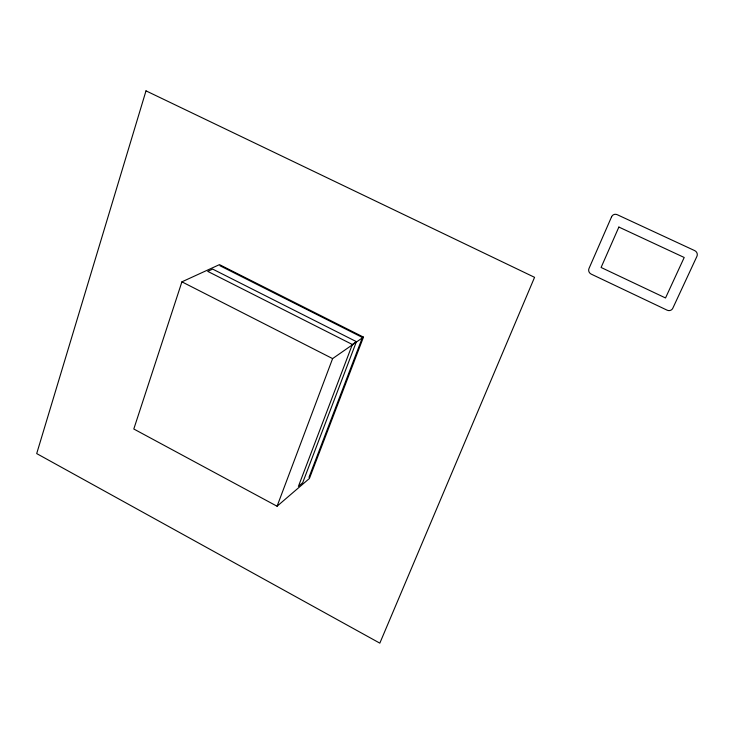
<?xml version="1.0" encoding="UTF-8"?>
<svg xmlns="http://www.w3.org/2000/svg" width="734" height="734" viewBox="0 0 734 734"><rect width="100%" height="100%" fill="white"/><g stroke="black" fill="none" stroke-linecap="round" stroke-linejoin="round"><path stroke-width="1.1" d="M181.913 281.838L133.799 429.005L277.076 506.24L309.427 478.449L363.477 337.117L219.466 264.625L181.913 281.838L332.603 358.605L363.477 337.117M277.076 506.24L332.603 358.605M352.357 344.494L298.408 486.403L302.674 482.752L356.421 341.659L212.649 269.094L207.713 271.369L352.357 344.494L356.421 341.659M308.968 477.357L362.422 337.484L219.934 265.745M146.002 90.851L36.7 453.584L379.827 643.149L534.563 277.324L146.002 90.851M611.606 216.732L588.98 268.534A4.285 4.074 42.8 0 0 591.191 274.103L667.096 310.17A4.367 4.138 29.9 0 0 672.784 308.289L696.924 256.349A4.432 4.257 25.5 0 0 694.694 250.615L617.221 214.695A4.34 4.193 44.2 0 0 611.606 216.732M618.872 227.063L601.091 267.47L665.527 297.967L684.207 257.478L618.872 227.063"/></g></svg>
